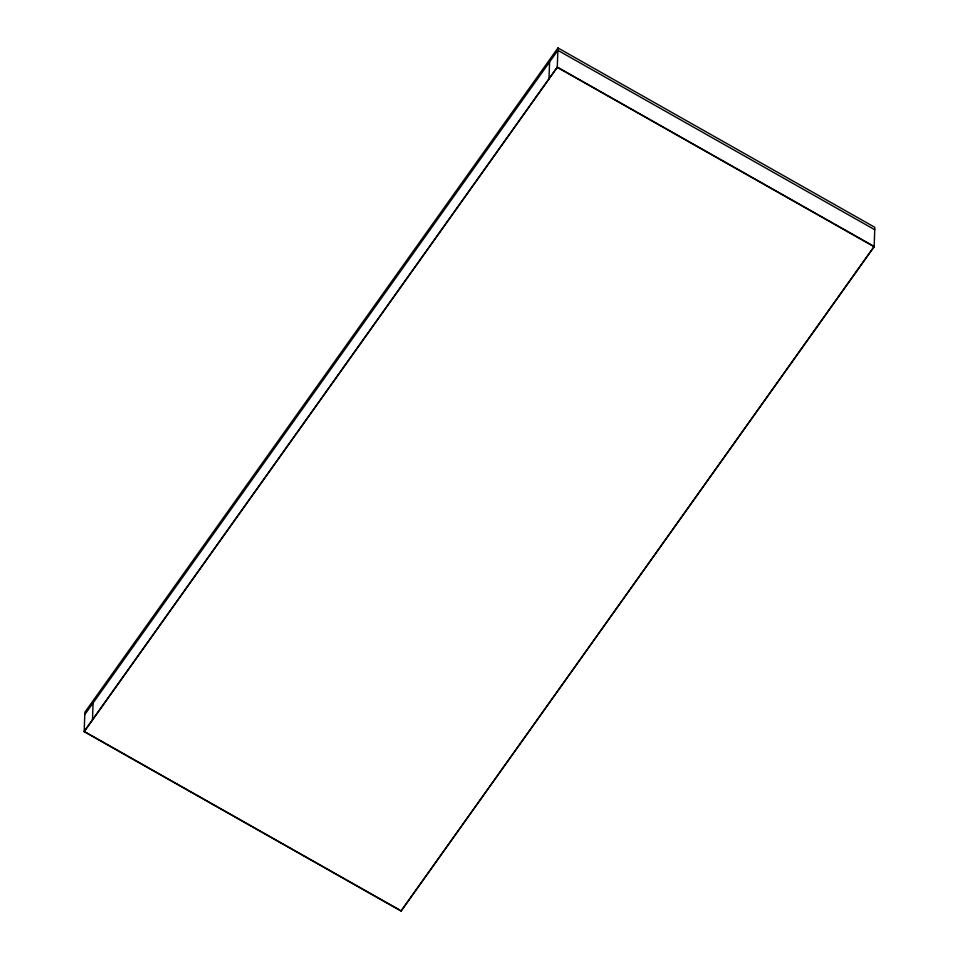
<?xml version="1.0" encoding="UTF-8"?>
<svg xmlns="http://www.w3.org/2000/svg" width="959" height="959" viewBox="0 0 959 959"><rect width="100%" height="100%" fill="white"/><g stroke="black" fill="none" stroke-linecap="round" stroke-linejoin="round"><path stroke-width="1.44" d="M84.176 731.681L84.86 712.249L557.958 47.95L874.824 227.319L874.14 246.751L401.042 911.05L84.176 731.681L557.287 67.382L557.958 47.95M92.496 719.718L93.083 702.971M401.042 911.05L874.152 246.451L557.299 67.082L84.188 731.381L399.747 910.007M548.992 78.746L549.579 61.999M84.776 714.635L557.874 50.347L874.74 229.716M557.287 67.382L874.14 246.751"/></g></svg>
